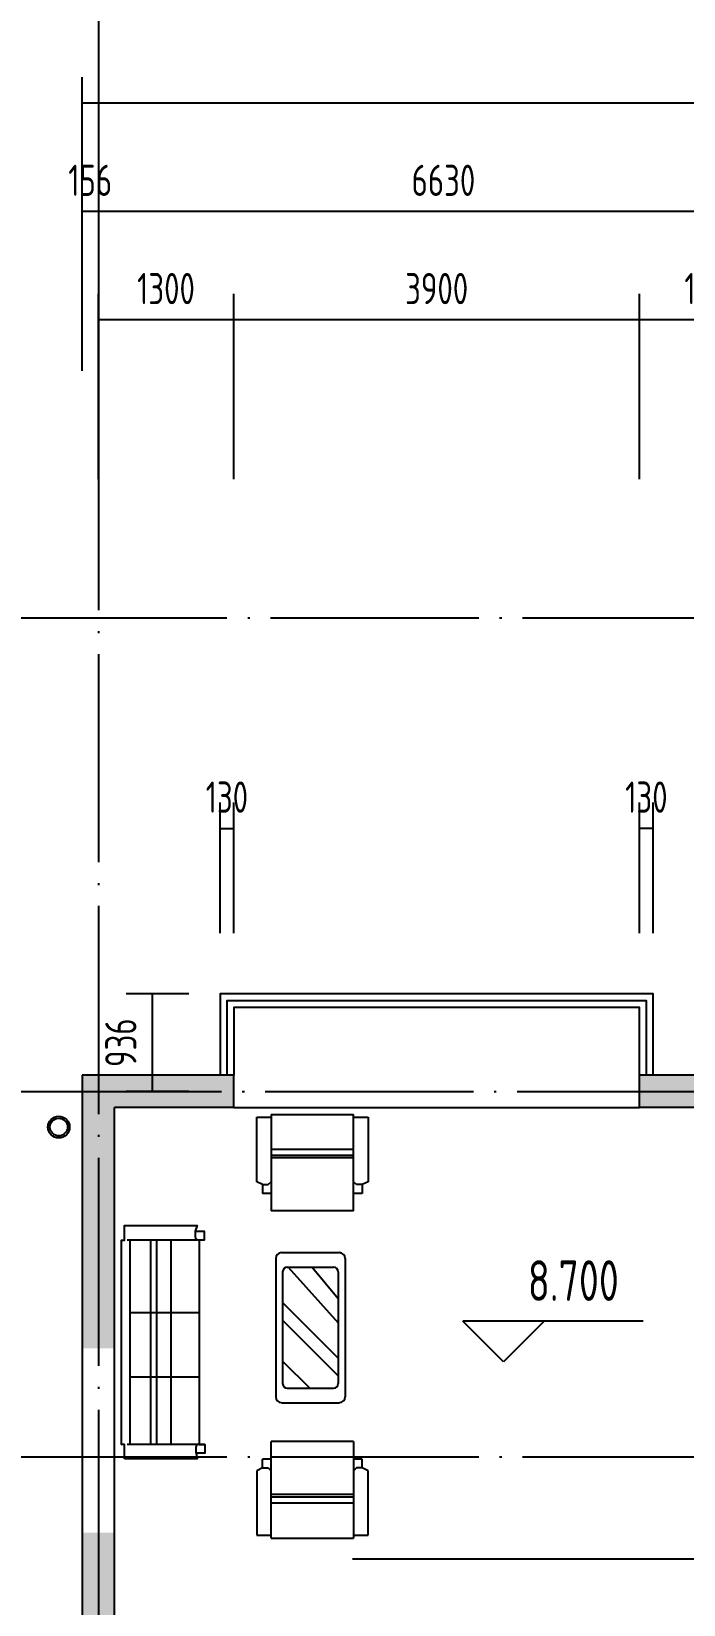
# Model space of a CAD drawing. Extents: x -726032 to 135930, y -151624 to 587044.
# Drawn here: x -481780 to -475515, y 421304 to 436417 of the extents above; entities that cross this region are included whole.
import ezdxf
from ezdxf.enums import TextEntityAlignment as Align

# ---------------------------------------------------------------- set-up
doc = ezdxf.new("R2010")
doc.units = 0
doc.header["$LTSCALE"] = 1000
doc.header["$MEASUREMENT"] = 0
doc.linetypes.add('DOTE', pattern=[2.42, 2, -0.2, 0.02, -0.2])
doc.layers.get('DEFPOINTS').update_dxf_attribs({"color": 1, "linetype": 'CONTINUOUS'})
for name, color, linetype in [('AXIS', 245, 'CONTINUOUS'), ('COLUMN', 170, 'CONTINUOUS'), ('DOTE', 8, 'DOTE'), ('PUB_DIM', 245, 'CONTINUOUS'), ('WALL', 255, 'CONTINUOUS'), ('WINDOW', 155, 'CONTINUOUS'), ('家具', 252, 'CONTINUOUS'), ('引线', 213, 'CONTINUOUS'), ('雨水管', 20, 'CONTINUOUS')]:
    doc.layers.add(name, color=color, linetype=linetype)
doc.styles.add('DIM_FONT', font='isocp.shx', dxfattribs={"width": 0.8})
doc.dimstyles.new('DIMA', dxfattribs={"dimtxt": 300, "dimasz": 1, "dimexe": 250, "dimexo": 300, "dimgap": 150, "dimtad": 1, "dimdec": 0, "dimzin": 0, "dimdsep": 46, "dimtxsty": 'DIM_FONT', "dimcen": 0.09, "dimse1": 1, "dimclrt": 142, "dimadec": 0, "dimazin": 0, "dimtfac": 1, "dimtdec": 0, "dimtix": 1, "dimtmove": 2, "dimatfit": 3, "dimfxl": 1, "dimtolj": 1, "dimtzin": 0, "dimarcsym": 0})
doc.dimstyles.new('DIMB', dxfattribs={"dimtxt": 300, "dimasz": 1, "dimexe": 250, "dimexo": 300, "dimgap": 150, "dimtad": 1, "dimdec": 0, "dimzin": 0, "dimdsep": 46, "dimtxsty": 'DIM_FONT', "dimcen": 0.09, "dimse2": 1, "dimclrt": 142, "dimadec": 0, "dimazin": 0, "dimtfac": 1, "dimtdec": 0, "dimtix": 1, "dimtmove": 2, "dimatfit": 3, "dimfxl": 1, "dimtolj": 1, "dimtzin": 0, "dimarcsym": 0})
doc.dimstyles.new('DIMN', dxfattribs={"dimtxt": 300, "dimasz": 1, "dimexe": 250, "dimexo": 300, "dimgap": 150, "dimtad": 1, "dimdec": 0, "dimzin": 0, "dimdsep": 46, "dimtxsty": 'DIM_FONT', "dimcen": 0.09, "dimclrt": 142, "dimadec": 0, "dimazin": 0, "dimtfac": 1, "dimtdec": 0, "dimtix": 1, "dimtmove": 2, "dimatfit": 3, "dimfxl": 1, "dimtolj": 1, "dimtzin": 0, "dimarcsym": 0})

# ---------------------------------------------------------------- blocks, each defined once
blk = doc.blocks.new('*D508')
at = {"layer": 'AXIS', "color": 0, "lineweight": -2, "transparency": 16777216}
for p, q in [((-481293, 433156), (-481293, 435977)), ((-412614, 433156), (-412614, 435977)), ((-412615, 435727), (-481292, 435727))]:
    blk.add_line(p, q, dxfattribs=at)
at = {"layer": 'AXIS', "color": 0, "transparency": 16777216}
for points in [[(-481292, 435728), (-481292, 435727), (-481293, 435727)], [(-412615, 435728), (-412615, 435727), (-412614, 435727)]]:
    blk.add_solid(points, dxfattribs=at)
at = {"layer": 'DEFPOINTS', "color": 0, "transparency": 16777216}
for p in [(-481293, 435727), (-481293, 432856), (-412614, 432856)]:
    blk.add_point(p, dxfattribs=at)
at = {"layer": 'AXIS', "color": 142, "transparency": 16777216, "insert": (-446953, 436027), "char_height": 300, "attachment_point": 5, "style": 'DIM_FONT'}
blk.add_mtext('\\A1;68679', dxfattribs=at)
blk = doc.blocks.new('*D753')
at = {"layer": 'DEFPOINTS', "color": 0, "transparency": 16777216}
for p in [(-475937, 428761), (-475937, 427454), (-475807, 427454)]:
    blk.add_point(p, dxfattribs=at)
at = {"layer": 'PUB_DIM', "color": 0, "lineweight": -2, "transparency": 16777216}
for p, q in [((-475937, 427754), (-475937, 429011)), ((-475807, 427754), (-475807, 429011)), ((-475938, 428761), (-475939, 428761)), ((-475807, 428761), (-475937, 428761)), ((-475806, 428761), (-475805, 428761))]:
    blk.add_line(p, q, dxfattribs=at)
at = {"layer": 'PUB_DIM', "color": 0, "transparency": 16777216}
for points in [[(-475938, 428762), (-475938, 428761), (-475937, 428761)], [(-475806, 428762), (-475806, 428761), (-475807, 428761)]]:
    blk.add_solid(points, dxfattribs=at)
at = {"layer": 'PUB_DIM', "color": 142, "transparency": 16777216, "insert": (-475872, 429061), "char_height": 300, "attachment_point": 5, "style": 'DIM_FONT'}
blk.add_mtext('\\A1;130', dxfattribs=at)
blk = doc.blocks.new('*D754')
at = {"layer": 'DEFPOINTS', "color": 0, "transparency": 16777216}
for p in [(-479837, 428761), (-479967, 427454), (-479837, 427454)]:
    blk.add_point(p, dxfattribs=at)
at = {"layer": 'PUB_DIM', "color": 0, "lineweight": -2, "transparency": 16777216}
for p, q in [((-479967, 427754), (-479967, 429011)), ((-479837, 427754), (-479837, 429011)), ((-479968, 428761), (-479969, 428761)), ((-479967, 428761), (-479837, 428761)), ((-479836, 428761), (-479835, 428761))]:
    blk.add_line(p, q, dxfattribs=at)
at = {"layer": 'PUB_DIM', "color": 0, "transparency": 16777216}
for points in [[(-479968, 428762), (-479968, 428761), (-479967, 428761)], [(-479836, 428762), (-479836, 428761), (-479837, 428761)]]:
    blk.add_solid(points, dxfattribs=at)
at = {"layer": 'PUB_DIM', "color": 142, "transparency": 16777216, "insert": (-479902, 429061), "char_height": 300, "attachment_point": 5, "style": 'DIM_FONT'}
blk.add_mtext('\\A1;130', dxfattribs=at)
blk = doc.blocks.new('A$C3D9F154E')
at = {"layer": '家具', "linetype": 'ByBlock'}
for p, q in [((1000, 3110), (1108, 3110)), ((1000, 2634), (1000, 3110)), ((1108, 3132), (1108, 2418)), ((1108, 3132), (1715, 3132)), ((1715, 2418), (1715, 3132)), ((1715, 3110), (1823, 3110)), ((1823, 3110), (1823, 2634)), ((1715, 2872), (1108, 2872)), ((1715, 2829), (1108, 2829)), ((1715, 2810), (1108, 2810)), ((1043, 2613), (1000, 2634)), ((1043, 2613), (1086, 2613)), ((1043, 2613), (1043, 2548)), ((1086, 2613), (1108, 2634)), ((1737, 2613), (1715, 2634)), ((1780, 2613), (1737, 2613)), ((1823, 2634), (1780, 2613)), ((1780, 2613), (1780, 2548)), ((1108, 2548), (1043, 2548)), ((1780, 2548), (1715, 2548)), ((1715, 2418), (1108, 2418)), ((1108, 0), (1108, 713)), ((1715, 713), (1108, 713)), ((1715, 713), (1715, 0)), ((1043, 519), (1043, 584)), ((1108, 584), (1043, 584)), ((1780, 584), (1715, 584)), ((1780, 519), (1780, 584)), ((1043, 519), (1000, 497)), ((1000, 497), (1000, 22)), ((1043, 519), (1086, 519)), ((1086, 519), (1108, 497)), ((1737, 519), (1715, 497)), ((1780, 519), (1737, 519)), ((1823, 497), (1780, 519)), ((1823, 22), (1823, 497)), ((1715, 322), (1108, 322)), ((1715, 303), (1108, 303)), ((1715, 259), (1108, 259)), ((1000, 22), (1108, 22)), ((1108, 0), (1715, 0)), ((1715, 22), (1823, 22))]:
    blk.add_line(p, q, dxfattribs=at)
at = {"layer": '家具'}
for p, q in [((546, 2268), (546, 2225)), ((546, 2225), (559, 2203)), ((611, 2203), (43, 2203)), ((65, 693), (65, 2203)), ((216, 2203), (216, 693)), ((259, 2203), (259, 693)), ((365, 2203), (365, 693)), ((1184, 2110), (1611, 2110)), ((1141, 2067), (1141, 1044)), ((1226, 2003), (1568, 2003)), ((1232, 2003), (1603, 1592)), ((1411, 2003), (1603, 1771)), ((1654, 2067), (1654, 1044)), ((1192, 1968), (1192, 1142)), ((1603, 1968), (1603, 1142)), ((575, 1666), (65, 1666)), ((1192, 1741), (1603, 1331)), ((1192, 1610), (1603, 1199)), ((1192, 1307), (1392, 1108)), ((575, 1190), (65, 1190)), ((1226, 1108), (1568, 1108)), ((1184, 1001), (1611, 1001)), ((618, 693), (43, 693)), ((553, 672), (559, 693)), ((553, 629), (553, 672))]:
    blk.add_line(p, q, dxfattribs=at)
blk.add_lwpolyline([(22, 585), (22, 693), (0, 693), (0, 2203), (22, 2203), (22, 2311), (559, 2311), (546, 2268), (611, 2268), (611, 2203), (575, 2203), (575, 693), (618, 693), (618, 629), (553, 629), (559, 585)], close=True, dxfattribs=at)
for centre, radius, start, end in [((1184, 2067), 42.8, 90, 180), ((1611, 2067), 42.8, 360, 90), ((1226, 1968), 34.2, 90, 180), ((1568, 1968), 34.2, 360, 90), ((1226, 1142), 34.2, 180, 270), ((1568, 1142), 34.2, 270, 360), ((1184, 1044), 42.8, 180, 270), ((1611, 1044), 42.8, 270, 360)]:
    blk.add_arc(centre, radius, start, end, dxfattribs=at)
blk = doc.blocks.new('*D759')
at = {"layer": 'DEFPOINTS', "color": 0, "transparency": 16777216}
for p in [(-479967, 427170), (-480621, 426234), (-479967, 426234)]:
    blk.add_point(p, dxfattribs=at)
at = {"layer": 'PUB_DIM', "color": 0, "lineweight": -2, "transparency": 16777216}
for p, q in [((-480267, 427170), (-480871, 427170)), ((-480621, 427169), (-480621, 426235)), ((-480267, 426234), (-480871, 426234))]:
    blk.add_line(p, q, dxfattribs=at)
at = {"layer": 'PUB_DIM', "color": 0, "transparency": 16777216}
for points in [[(-480621, 427169), (-480620, 427169), (-480621, 427170)], [(-480621, 426235), (-480620, 426235), (-480621, 426234)]]:
    blk.add_solid(points, dxfattribs=at)
at = {"layer": 'PUB_DIM', "color": 142, "transparency": 16777216, "insert": (-480921, 426702), "char_height": 300, "attachment_point": 5, "rotation": 90, "style": 'DIM_FONT'}
blk.add_mtext('\\A1;936', dxfattribs=at)
blk = doc.blocks.new('*D952')
at = {"layer": 'DEFPOINTS', "color": 0, "transparency": 16777216}
for p in [(-481137, 433647), (-481137, 431816), (-479837, 431816)]:
    blk.add_point(p, dxfattribs=at)
at = {"layer": 'PUB_DIM', "color": 0, "lineweight": -2, "transparency": 16777216}
for p, q in [((-481137, 432116), (-481137, 433897)), ((-479837, 432116), (-479837, 433897)), ((-479838, 433647), (-481136, 433647))]:
    blk.add_line(p, q, dxfattribs=at)
at = {"layer": 'PUB_DIM', "color": 0, "transparency": 16777216}
for points in [[(-481136, 433648), (-481136, 433647), (-481137, 433647)], [(-479838, 433648), (-479838, 433647), (-479837, 433647)]]:
    blk.add_solid(points, dxfattribs=at)
at = {"layer": 'PUB_DIM', "color": 142, "transparency": 16777216, "insert": (-480487, 433947), "char_height": 300, "attachment_point": 5, "style": 'DIM_FONT'}
blk.add_mtext('\\A1;1300', dxfattribs=at)
blk = doc.blocks.new('*D2213')
at = {"layer": 'AXIS', "color": 0, "lineweight": -2, "transparency": 16777216}
for p, q in [((-481293, 433156), (-481293, 434937)), ((-481294, 434687), (-481295, 434687)), ((-481137, 434687), (-481293, 434687)), ((-481136, 434687), (-481135, 434687))]:
    blk.add_line(p, q, dxfattribs=at)
at = {"layer": 'AXIS', "color": 0, "transparency": 16777216}
for points in [[(-481294, 434688), (-481294, 434687), (-481293, 434687)], [(-481136, 434688), (-481136, 434687), (-481137, 434687)]]:
    blk.add_solid(points, dxfattribs=at)
at = {"layer": 'DEFPOINTS', "color": 0, "transparency": 16777216}
for p in [(-481293, 434687), (-481293, 432856), (-481137, 432856)]:
    blk.add_point(p, dxfattribs=at)
at = {"layer": 'AXIS', "color": 142, "transparency": 16777216, "insert": (-481215, 434987), "char_height": 300, "attachment_point": 5, "style": 'DIM_FONT'}
blk.add_mtext('\\A1;156', dxfattribs=at)
blk = doc.blocks.new('*D953')
at = {"layer": 'DEFPOINTS', "color": 0, "transparency": 16777216}
for p in [(-479837, 433647), (-479837, 431816), (-475937, 431816)]:
    blk.add_point(p, dxfattribs=at)
at = {"layer": 'PUB_DIM', "color": 0, "lineweight": -2, "transparency": 16777216}
for p, q in [((-479837, 432116), (-479837, 433897)), ((-475937, 432116), (-475937, 433897)), ((-475938, 433647), (-479836, 433647))]:
    blk.add_line(p, q, dxfattribs=at)
at = {"layer": 'PUB_DIM', "color": 0, "transparency": 16777216}
for points in [[(-479836, 433648), (-479836, 433647), (-479837, 433647)], [(-475938, 433648), (-475938, 433647), (-475937, 433647)]]:
    blk.add_solid(points, dxfattribs=at)
at = {"layer": 'PUB_DIM', "color": 142, "transparency": 16777216, "insert": (-477887, 433947), "char_height": 300, "attachment_point": 5, "style": 'DIM_FONT'}
blk.add_mtext('\\A1;3900', dxfattribs=at)
blk = doc.blocks.new('*D3691')
at = {"layer": 'AXIS', "color": 0, "lineweight": -2, "transparency": 16777216}
for p, q in [((-474507, 433156), (-474507, 434937)), ((-474508, 434687), (-481136, 434687))]:
    blk.add_line(p, q, dxfattribs=at)
at = {"layer": 'AXIS', "color": 0, "transparency": 16777216}
for points in [[(-481136, 434688), (-481136, 434687), (-481137, 434687)], [(-474508, 434688), (-474508, 434687), (-474507, 434687)]]:
    blk.add_solid(points, dxfattribs=at)
at = {"layer": 'DEFPOINTS', "color": 0, "transparency": 16777216}
for p in [(-481137, 434687), (-481137, 432856), (-474507, 432856)]:
    blk.add_point(p, dxfattribs=at)
at = {"layer": 'AXIS', "color": 142, "transparency": 16777216, "insert": (-477822, 434987), "char_height": 300, "attachment_point": 5, "style": 'DIM_FONT'}
blk.add_mtext('\\A1;6630', dxfattribs=at)
blk = doc.blocks.new('*D2214')
at = {"layer": 'DEFPOINTS', "color": 0, "transparency": 16777216}
for p in [(-475937, 433647), (-475937, 431816), (-474507, 431816)]:
    blk.add_point(p, dxfattribs=at)
at = {"layer": 'PUB_DIM', "color": 0, "lineweight": -2, "transparency": 16777216}
for p, q in [((-475937, 432116), (-475937, 433897)), ((-474508, 433647), (-475936, 433647))]:
    blk.add_line(p, q, dxfattribs=at)
at = {"layer": 'PUB_DIM', "color": 0, "transparency": 16777216}
for points in [[(-475936, 433648), (-475936, 433647), (-475937, 433647)], [(-474508, 433648), (-474508, 433647), (-474507, 433647)]]:
    blk.add_solid(points, dxfattribs=at)
at = {"layer": 'PUB_DIM', "color": 142, "transparency": 16777216, "insert": (-475222, 433947), "char_height": 300, "attachment_point": 5, "style": 'DIM_FONT'}
blk.add_mtext('\\A1;1430', dxfattribs=at)

msp = doc.modelspace()

# ---------------------------------------------------------------- linework, layer by layer
at = {"layer": 'AXIS'}
msp.add_line((-481136.9, 437027.3), (-481136.9, 432855.9), dxfattribs=at)
at = {"layer": 'COLUMN'}
for points in [[(-481292.9, 426390), (-480980.9, 426078), (-479836.9, 426390), (-479836.9, 426078)], [(-481292.9, 426390), (-481292.9, 423764), (-480980.9, 426078), (-480980.9, 423764)], [(-475936.9, 426390), (-475936.9, 426078), (-473648.9, 426390), (-473648.9, 426078)], [(-481292.9, 421996), (-481292.9, 420254), (-480980.9, 421996), (-480980.9, 420254)]]:
    msp.add_solid(points, dxfattribs=at)
at = {"layer": 'DOTE'}
for p, q in [((-481136.9, 432855.9), (-481136.9, 405011.9)), ((-481902.2, 430784), (-412270.4, 430784)), ((-481954.2, 426234), (-412270.4, 426234)), ((-481902.2, 422724), (-412270.4, 422724))]:
    msp.add_line(p, q, dxfattribs=at)
at = {"layer": 'PUB_DIM'}
for p, q in [((-475902.8, 424026.7), (-477634.7, 424026.7)), ((-477244.7, 423636.7), (-477634.7, 424026.7)), ((-476854.7, 424026.7), (-477244.7, 423636.7))]:
    msp.add_line(p, q, dxfattribs=at)
at = {"layer": 'WALL'}
for p, q in [((-479836.9, 426390), (-481292.9, 426390)), ((-481292.9, 426390), (-481292.9, 416198)), ((-479836.9, 426078), (-479836.9, 426390)), ((-475936.9, 426078), (-475936.9, 426390)), ((-474662.9, 426390), (-475936.9, 426390)), ((-480980.9, 420514), (-480980.9, 426078)), ((-479836.9, 426078), (-480980.9, 426078)), ((-473648.9, 426078), (-475936.9, 426078))]:
    msp.add_line(p, q, dxfattribs=at)
at = {"layer": 'WINDOW'}
msp.add_line((-479836.9, 426078), (-475936.9, 426078), dxfattribs=at)
for points in [[(-475806.9, 426390), (-475806.9, 427170), (-479966.9, 427170), (-479966.9, 426390)], [(-475871.9, 426390), (-475871.9, 427105), (-479901.9, 427105), (-479901.9, 426390)], [(-475936.9, 426390), (-475936.9, 427040), (-479836.9, 427040), (-479836.9, 426390)]]:
    msp.add_lwpolyline(points, dxfattribs=at)
at = {"layer": '引线'}
msp.add_lwpolyline([(-472192.9, 423061.9), (-473549.6, 421738.8), (-478696.6, 421738.8)], dxfattribs=at)
at = {"layer": '雨水管'}
for radius in [104, 84.5]:
    msp.add_circle((-481517.3, 425891.2), radius, dxfattribs=at)

# ---------------------------------------------------------------- block references
at = {"layer": '家具', "xscale": 1.299999999999272, "yscale": 1.299999999999272, "zscale": 1.299999999999272}
msp.add_blockref('A$C3D9F154E', (-480915.9, 421941.9), dxfattribs=at)

# ---------------------------------------------------------------- texts
at = {"layer": 'PUB_DIM', "style": 'DIM_FONT', "width": 0.8}
msp.add_text('8.700', height=390, dxfattribs=at).set_placement((-476573.8, 424416.7), align=Align.MIDDLE)

# ---------------------------------------------------------------- dimensions: what is measured, and where the dimension line sits
at = {"layer": 'AXIS'}
dim = msp.add_aligned_dim(p1=(-412613.9, 432855.9), p2=(-481292.9, 432855.9), distance=-2871.4, dimstyle='DIMN', dxfattribs=at)
dim.commit()
dim.dimension.update_dxf_attribs({"geometry": '*D508', "text_midpoint": (-446953.4, 436027.3)})
for base, p1, p2, dimstyle, picture, middle in [((-481292.9, 434687.3), (-481136.9, 432855.9), (-481292.9, 432855.9), 'DIMA', '*D2213', (-481214.9, 434987.3)), ((-481136.9, 434687.3), (-474506.9, 432855.9), (-481136.9, 432855.9), 'DIMB', '*D3691', (-477821.9, 434987.3))]:
    dim = msp.add_linear_dim(base=base, p1=p1, p2=p2, dimstyle=dimstyle, dxfattribs=at)
    dim.commit()
    dim.dimension.update_dxf_attribs({"geometry": picture, "text_midpoint": middle})
at = {"layer": 'PUB_DIM'}
for base, p1, p2, dimstyle, picture, middle in [((-481136.9, 433647.3), (-479836.9, 431815.9), (-481136.9, 431815.9), 'DIMN', '*D952', (-480486.9, 433947.3)), ((-479836.9, 433647.3), (-475936.9, 431815.9), (-479836.9, 431815.9), 'DIMN', '*D953', (-477886.9, 433947.3)), ((-475936.9, 433647.3), (-474506.9, 431815.9), (-475936.9, 431815.9), 'DIMA', '*D2214', (-475221.9, 433947.3)), ((-479836.9, 428761.3), (-479966.9, 427454.1), (-479836.9, 427454.1), 'DIMN', '*D754', (-479901.9, 429061.3)), ((-475936.9, 428761.3), (-475806.9, 427454.1), (-475936.9, 427454.1), 'DIMN', '*D753', (-475871.9, 429061.3))]:
    dim = msp.add_linear_dim(base=base, p1=p1, p2=p2, dimstyle=dimstyle, dxfattribs=at)
    dim.commit()
    dim.dimension.update_dxf_attribs({"geometry": picture, "text_midpoint": middle})
dim = msp.add_linear_dim(base=(-480620.6, 426234), p1=(-479966.9, 427170), p2=(-479966.9, 426234), angle=90, dimstyle='DIMN', dxfattribs=at)
dim.commit()
dim.dimension.update_dxf_attribs({"geometry": '*D759', "text_midpoint": (-480920.6, 426702)})

doc.saveas('drawing.dxf')
